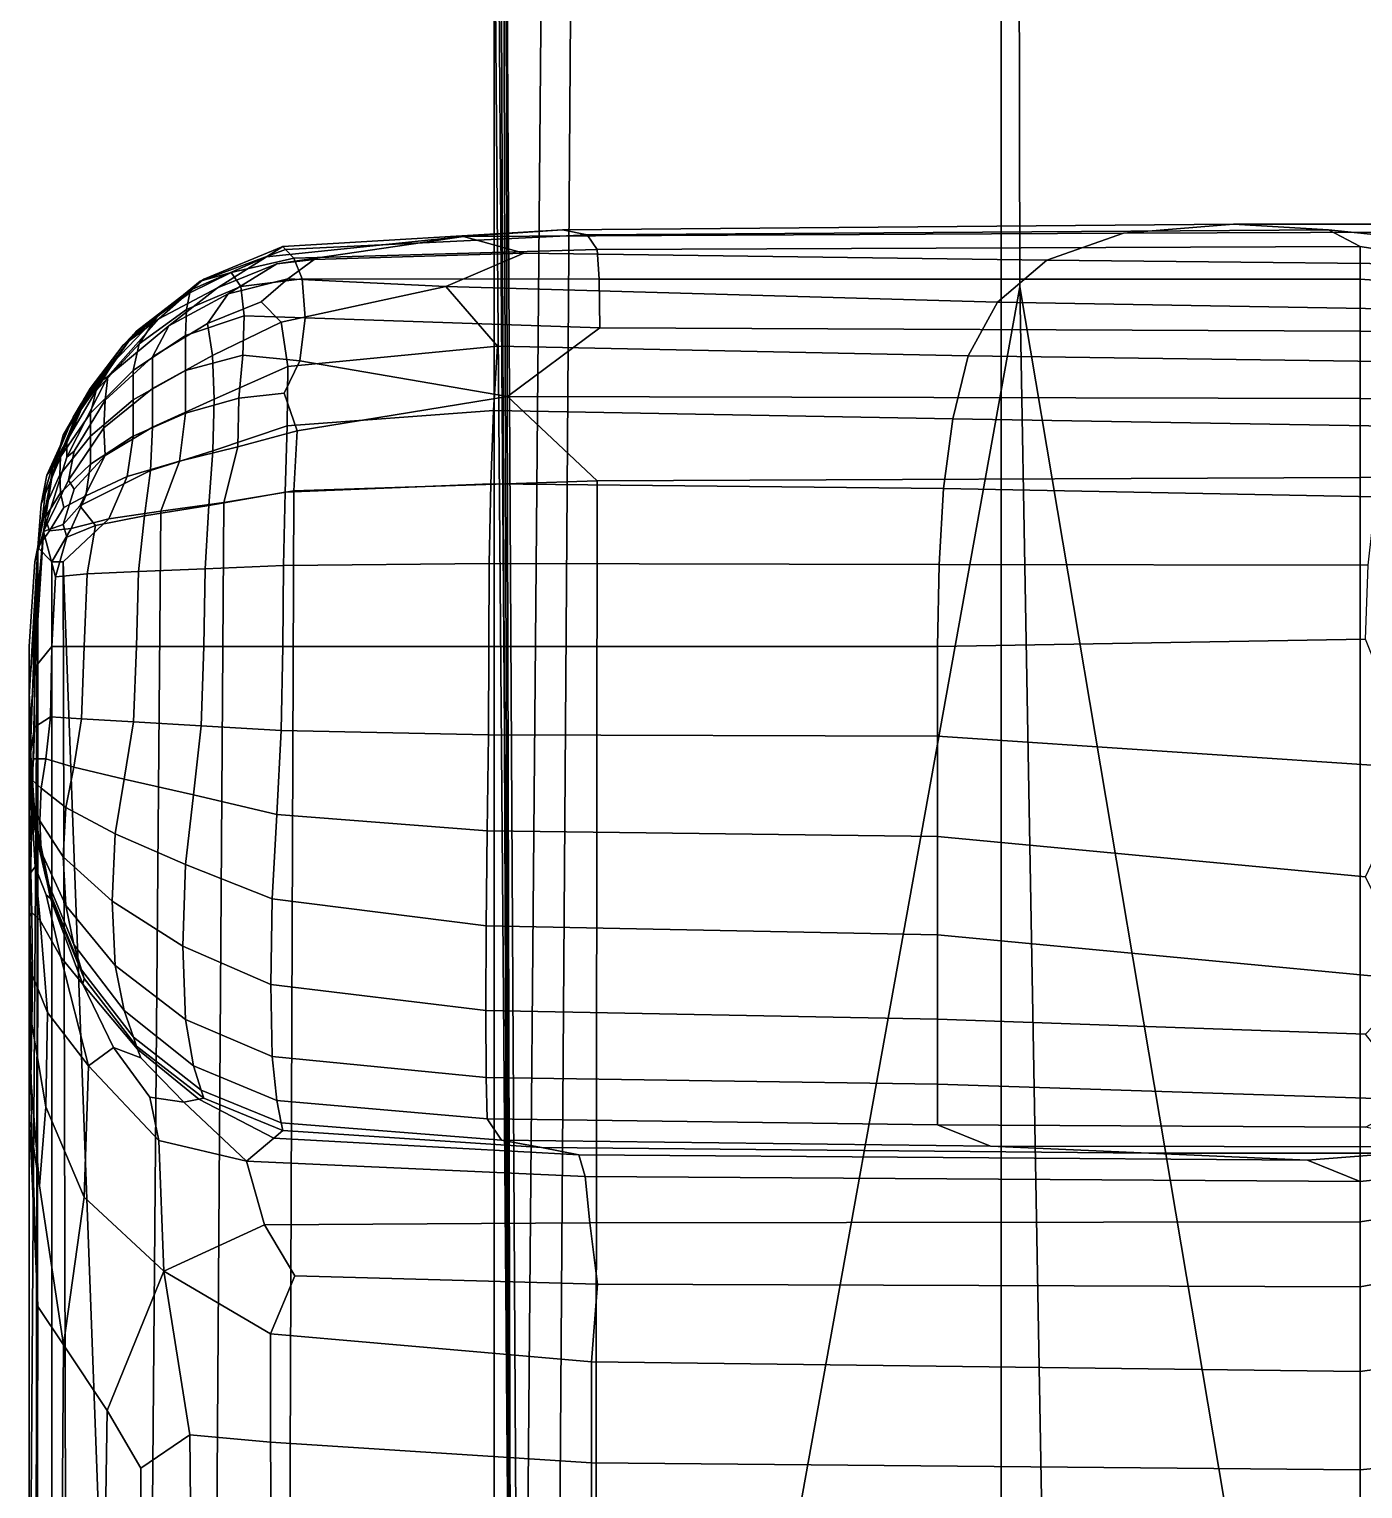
# Model space of a CAD drawing. Extents: x 0 to 405, y 0 to 52.
# Drawn here: x -0.406 to 1.172, y 19.591 to 21.319 of the extents above; entities that cross this region are included whole.
import ezdxf

# ---------------------------------------------------------------- set-up
doc = ezdxf.new("R2010")
doc.units = 0
doc.layers.add('COTAS', color=5, linetype='CONTINUOUS')

msp = doc.modelspace()

# ---------------------------------------------------------------- linework, layer by layer
at = {"layer": 'COTAS'}
for points in [[(0.1676, 17.6888, 3.7604), (0.2938, 32.2138, 3.4447), (0.7438, 32.2642, 3.2064), (0.7662, 21.0142, 3.1228)], [(1.3259, 17.6888, 3.7678), (0.7662, 21.0142, 3.1228), (0.7438, 32.2642, 3.2064), (1.1938, 32.2138, 3.4447)], [(0.1676, 17.6888, 3.7604), (0.1438, 26.846, 4.6364), (0.1438, 32.0626, 4.1597), (0.2938, 32.2138, 3.4447)], [(0.1928, 15.446, 12.442), (0.2938, 29.8063, 12.968), (0.1438, 29.9325, 12.253), (0.1438, 24.0895, 11.7082)], [(0.1928, 15.446, 12.442), (0.7438, 16.3267, 13.1226), (0.7438, 29.7642, 13.2064), (0.2938, 29.8063, 12.968)], [(1.2948, 15.446, 12.442), (1.1938, 29.8063, 12.968), (0.7438, 29.7642, 13.2064), (0.7438, 16.3267, 13.1226)], [(0.1676, 17.6888, 3.7604), (0.1438, 24.8724, 4.9429), (0.1438, 26.3975, 5.1131), (0.1438, 26.846, 4.6364)], [(0.1676, 17.6888, 3.7604), (0.1438, 23.4535, 5.8379), (0.1438, 25.559, 5.3856), (0.1438, 24.8724, 4.9429)], [(0.1928, 15.446, 12.442), (0.1438, 24.0895, 11.7082), (0.1438, 23.8924, 11.0272), (0.1438, 22.1687, 11.0191)], [(0.1676, 17.6888, 3.7604), (0.1438, 16.1182, 8.4846), (0.1438, 21.8466, 7.8757), (0.1438, 23.4535, 5.8379)], [(0.1928, 15.446, 12.442), (0.1438, 22.1687, 11.0191), (0.1438, 23.3741, 10.3139), (0.1438, 21.5498, 9.9006)], [(0.1928, 15.446, 12.442), (0.1438, 21.5498, 9.9006), (0.1438, 21.8466, 7.8757), (0.1438, 16.1182, 8.4846)], [(0.1078, 21.0737, 2.5864), (0.8886, 21.0777, 2.4749), (1.0188, 21.0884, 1.4698), (0.225, 21.0817, 1.4698)], [(0.254, 21.0758, 0.4708), (0.225, 21.0817, 1.4698), (1.0188, 21.0884, 1.4698), (1.1313, 21.0817, 0.4698)], [(1.6633, 21.0805, 3.4224), (1.8125, 21.0884, 2.0689), (1.0188, 21.0884, 1.4698), (0.8886, 21.0777, 2.4749)], [(2.2285, 20.968, 0.7371), (1.1313, 21.0817, 0.4698), (1.0188, 21.0884, 1.4698), (1.8125, 21.0884, 2.0689)], [(0.1078, 21.0737, 2.5864), (-0.1255, 21.0494, 2.4584), (-0.1833, 21.0128, 2.8243), (-0.1132, 21.0411, 2.8434)], [(0.1078, 21.0737, 2.5864), (0.225, 21.0817, 1.4698), (-0.1062, 21.0616, 1.4698), (-0.1255, 21.0494, 2.4584)], [(0.1078, 21.0737, 2.5864), (-0.1132, 21.0411, 2.8434), (-0.069, 21.0466, 2.8797), (0.1792, 21.0538, 2.8774)], [(0.254, 21.0758, 0.4708), (-0.1029, 21.0582, 0.4737), (-0.1062, 21.0616, 1.4698), (0.225, 21.0817, 1.4698)], [(0.254, 21.0758, 0.4708), (0.2658, 21.0582, 0.0737), (-0.093, 21.048, 0.0855), (-0.1029, 21.0582, 0.4737)], [(0.1078, 21.0737, 2.5864), (0.1792, 21.0538, 2.8774), (0.7981, 21.0457, 2.8905), (0.8886, 21.0777, 2.4749)], [(0.254, 21.0758, 0.4708), (1.1313, 21.0817, 0.4698), (1.1688, 21.0616, 0.0698), (0.2658, 21.0582, 0.0737)], [(1.6633, 21.0805, 3.4224), (0.8886, 21.0777, 2.4749), (0.7981, 21.0457, 2.8905), (1.4098, 21.0393, 3.624)], [(2.2285, 20.968, 0.7371), (2.05, 20.9197, 0.1906), (1.1688, 21.0616, 0.0698), (1.1313, 21.0817, 0.4698)], [(-0.2128, 21.0114, 2.4555), (-0.2527, 20.976, 2.8129), (-0.1833, 21.0128, 2.8243), (-0.1255, 21.0494, 2.4584)], [(-0.2128, 21.0114, 2.4555), (-0.1255, 21.0494, 2.4584), (-0.1062, 21.0616, 1.4698), (-0.1995, 21.0232, 1.4698)], [(-0.2041, 21.0209, 0.36), (-0.1995, 21.0232, 1.4698), (-0.1062, 21.0616, 1.4698), (-0.1029, 21.0582, 0.4737)], [(-0.2041, 21.0209, 0.36), (-0.1029, 21.0582, 0.4737), (-0.093, 21.048, 0.0855), (-0.1672, 21.0309, 0.0944)], [(0.0867, 21.0146, 2.9703), (0.1792, 21.0538, 2.8774), (-0.069, 21.0466, 2.8797), (-0.1003, 21.0236, 2.928)], [(0.2683, 21.0233, -0.0163), (-0.0831, 21.0235, 0.0053), (-0.093, 21.048, 0.0855), (0.2658, 21.0582, 0.0737)], [(0.0867, 21.0146, 2.9703), (0.7395, 20.996, 2.9957), (0.7981, 21.0457, 2.8905), (0.1792, 21.0538, 2.8774)], [(0.2683, 21.0233, -0.0163), (0.2658, 21.0582, 0.0737), (1.1688, 21.0616, 0.0698), (1.1688, 21.0232, -0.0235)], [(2.05, 20.9604, -0.0085), (1.1688, 21.0232, -0.0235), (1.1688, 21.0616, 0.0698), (2.05, 20.9197, 0.1906)], [(-0.1708, 21.0057, 2.9007), (-0.1132, 21.0411, 2.8434), (-0.1833, 21.0128, 2.8243), (-0.2411, 20.968, 2.8778)], [(-0.1708, 21.0057, 2.9007), (-0.1003, 21.0236, 2.928), (-0.069, 21.0466, 2.8797), (-0.1132, 21.0411, 2.8434)], [(-0.1558, 21.0146, 0.0298), (-0.1672, 21.0309, 0.0944), (-0.093, 21.048, 0.0855), (-0.0831, 21.0235, 0.0053)], [(1.3128, 20.9862, 3.7227), (1.4098, 21.0393, 3.624), (0.7981, 21.0457, 2.8905), (0.7395, 20.996, 2.9957)], [(-0.2041, 21.0209, 0.36), (-0.2545, 20.9795, 0.1138), (-0.3065, 20.9249, 0.1302), (-0.2862, 20.9524, 0.4849)], [(-0.2041, 21.0209, 0.36), (-0.2862, 20.9524, 0.4849), (-0.2794, 20.9616, 1.4698), (-0.1995, 21.0232, 1.4698)], [(-0.2128, 21.0114, 2.4555), (-0.1995, 21.0232, 1.4698), (-0.2794, 20.9616, 1.4698), (-0.2833, 20.9574, 2.4521)], [(-0.2041, 21.0209, 0.36), (-0.1672, 21.0309, 0.0944), (-0.2163, 21.0068, 0.0894), (-0.2545, 20.9795, 0.1138)], [(-0.1558, 21.0146, 0.0298), (-0.152, 20.9797, -0.0333), (-0.2213, 20.9563, -0.0062), (-0.22, 20.9871, 0.0454)], [(-0.1558, 21.0146, 0.0298), (-0.22, 20.9871, 0.0454), (-0.2163, 21.0068, 0.0894), (-0.1672, 21.0309, 0.0944)], [(-0.1708, 21.0057, 2.9007), (-0.1952, 20.9705, 2.9528), (-0.1317, 20.9964, 2.9629), (-0.1003, 21.0236, 2.928)], [(-0.1558, 21.0146, 0.0298), (-0.0831, 21.0235, 0.0053), (-0.0798, 20.9772, -0.0668), (-0.152, 20.9797, -0.0333)], [(0.0867, 21.0146, 2.9703), (-0.1003, 21.0236, 2.928), (-0.1317, 20.9964, 2.9629), (-0.1082, 20.9722, 3.0007)], [(0.0867, 21.0146, 2.9703), (-0.1082, 20.9722, 3.0007), (-0.1003, 20.9198, 3.0508), (0.1481, 20.9439, 3.0517)], [(0.2683, 21.0233, -0.0163), (0.2691, 20.9655, -0.0943), (-0.0798, 20.9772, -0.0668), (-0.0831, 21.0235, 0.0053)], [(0.0867, 21.0146, 2.9703), (0.1481, 20.9439, 3.0517), (0.7051, 20.9325, 3.0701), (0.7395, 20.996, 2.9957)], [(0.1676, 17.6888, 3.7604), (0.7662, 21.0142, 3.1228), (0.8333, 17.2642, 2.8722), (0.4135, 16.0142, 2.7597)], [(0.2683, 21.0233, -0.0163), (1.1688, 21.0232, -0.0235), (1.1688, 20.9616, -0.1034), (0.2691, 20.9655, -0.0943)], [(1.3259, 17.6888, 3.7678), (1.2532, 16.0142, 2.9847), (0.8333, 17.2642, 2.8722), (0.7662, 21.0142, 3.1228)], [(2.05, 20.9604, -0.0085), (2.05, 20.9388, -0.114), (1.1688, 20.9616, -0.1034), (1.1688, 21.0232, -0.0235)], [(-0.3133, 20.9078, 2.8491), (-0.2411, 20.968, 2.8778), (-0.1833, 21.0128, 2.8243), (-0.2527, 20.976, 2.8129)], [(-0.2128, 21.0114, 2.4555), (-0.2833, 20.9574, 2.4521), (-0.295, 20.9449, 2.7992), (-0.2527, 20.976, 2.8129)], [(-0.2761, 20.9466, 0.0676), (-0.2545, 20.9795, 0.1138), (-0.2163, 21.0068, 0.0894), (-0.22, 20.9871, 0.0454)], [(-0.1708, 21.0057, 2.9007), (-0.2411, 20.968, 2.8778), (-0.2603, 20.931, 2.9292), (-0.1952, 20.9705, 2.9528)], [(-0.2761, 20.9466, 0.0676), (-0.22, 20.9871, 0.0454), (-0.2213, 20.9563, -0.0062), (-0.2833, 20.9151, 0.0208)], [(-0.1535, 20.9333, -0.0885), (-0.2213, 20.9151, -0.057), (-0.2213, 20.9563, -0.0062), (-0.152, 20.9797, -0.0333)], [(-0.1894, 20.9329, 3.0011), (-0.1082, 20.9722, 3.0007), (-0.1317, 20.9964, 2.9629), (-0.1952, 20.9705, 2.9528)], [(-0.1535, 20.9333, -0.0885), (-0.152, 20.9797, -0.0333), (-0.0798, 20.9772, -0.0668), (-0.086, 20.9263, -0.1213)], [(1.3128, 20.9862, 3.7227), (0.7395, 20.996, 2.9957), (0.7051, 20.9325, 3.0701), (1.2526, 20.9247, 3.783)], [(-0.3133, 20.9078, 2.8491), (-0.2527, 20.976, 2.8129), (-0.295, 20.9449, 2.7992), (-0.3339, 20.8935, 2.8066)], [(-0.2761, 20.9466, 0.0676), (-0.3268, 20.8915, 0.0914), (-0.3065, 20.9249, 0.1302), (-0.2545, 20.9795, 0.1138)], [(-0.3133, 20.9078, 2.8491), (-0.3164, 20.88, 2.8956), (-0.2603, 20.931, 2.9292), (-0.2411, 20.968, 2.8778)], [(-0.1894, 20.9329, 3.0011), (-0.1952, 20.9705, 2.9528), (-0.2603, 20.931, 2.9292), (-0.2603, 20.8937, 2.9751)], [(-0.1894, 20.9329, 3.0011), (-0.1874, 20.8809, 3.0451), (-0.1003, 20.9198, 3.0508), (-0.1082, 20.9722, 3.0007)], [(0.1597, 20.8841, -0.1627), (-0.086, 20.9263, -0.1213), (-0.0798, 20.9772, -0.0668), (0.2691, 20.9655, -0.0943)], [(0.1597, 20.8841, -0.1627), (0.2691, 20.9655, -0.0943), (1.1688, 20.9616, -0.1034), (1.1688, 20.8817, -0.165)], [(-0.366, 20.8384, 2.7698), (-0.2833, 20.9574, 2.4521), (-0.2794, 20.9616, 1.4698), (-0.341, 20.8817, 1.4698)], [(-0.366, 20.8384, 2.7698), (-0.3339, 20.8935, 2.8066), (-0.295, 20.9449, 2.7992), (-0.2833, 20.9574, 2.4521)], [(-0.3443, 20.8762, 0.4878), (-0.2862, 20.9524, 0.4849), (-0.3065, 20.9249, 0.1302), (-0.3541, 20.8598, 0.1418)], [(-0.3443, 20.8762, 0.4878), (-0.341, 20.8817, 1.4698), (-0.2794, 20.9616, 1.4698), (-0.2862, 20.9524, 0.4849)], [(-0.2761, 20.9466, 0.0676), (-0.2833, 20.9151, 0.0208), (-0.3336, 20.8644, 0.0542), (-0.3268, 20.8915, 0.0914)], [(-0.2833, 20.8802, -0.0221), (-0.2833, 20.9151, 0.0208), (-0.2213, 20.9563, -0.0062), (-0.2213, 20.9151, -0.057)], [(1.8216, 20.8774, -0.1577), (1.1688, 20.8817, -0.165), (1.1688, 20.9616, -0.1034), (2.05, 20.9388, -0.114)], [(-0.3181, 20.847, 2.9284), (-0.2603, 20.8937, 2.9751), (-0.2603, 20.931, 2.9292), (-0.3164, 20.88, 2.8956)], [(-0.1894, 20.9329, 3.0011), (-0.2603, 20.8937, 2.9751), (-0.2603, 20.8477, 3.0124), (-0.1874, 20.8809, 3.0451)], [(-0.1535, 20.9333, -0.0885), (-0.1581, 20.8823, -0.129), (-0.2213, 20.8644, -0.0982), (-0.2213, 20.9151, -0.057)], [(-0.1535, 20.9333, -0.0885), (-0.086, 20.9263, -0.1213), (-0.1044, 20.8883, -0.1486), (-0.1581, 20.8823, -0.129)], [(0.1433, 20.8676, 3.1065), (0.1481, 20.9439, 3.0517), (-0.1003, 20.9198, 3.0508), (-0.1011, 20.8493, 3.0975)], [(0.1433, 20.8676, 3.1065), (0.6866, 20.8579, 3.1193), (0.7051, 20.9325, 3.0701), (0.1481, 20.9439, 3.0517)], [(1.2729, 20.848, 3.9362), (1.2526, 20.9247, 3.783), (0.7051, 20.9325, 3.0701), (0.6866, 20.8579, 3.1193)], [(-0.3852, 20.791, 0.1291), (-0.3541, 20.8598, 0.1418), (-0.3065, 20.9249, 0.1302), (-0.3268, 20.8915, 0.0914)], [(-0.2833, 20.8802, -0.0221), (-0.3336, 20.8373, 0.0208), (-0.3336, 20.8644, 0.0542), (-0.2833, 20.9151, 0.0208)], [(-0.2833, 20.8802, -0.0221), (-0.2213, 20.9151, -0.057), (-0.2213, 20.8644, -0.0982), (-0.2833, 20.8373, -0.057)], [(-0.1889, 20.8199, 3.0788), (-0.1011, 20.8493, 3.0975), (-0.1003, 20.9198, 3.0508), (-0.1874, 20.8809, 3.0451)], [(0.1597, 20.8841, -0.1627), (-0.0893, 20.8436, -0.1728), (-0.1044, 20.8883, -0.1486), (-0.086, 20.9263, -0.1213)], [(-0.366, 20.8384, 2.7698), (-0.3794, 20.7884, 2.7698), (-0.3617, 20.8294, 2.7992), (-0.3339, 20.8935, 2.8066)], [(-0.3133, 20.9078, 2.8491), (-0.3339, 20.8935, 2.8066), (-0.3617, 20.8294, 2.7992), (-0.3618, 20.8122, 2.8207)], [(-0.3133, 20.9078, 2.8491), (-0.3618, 20.8122, 2.8207), (-0.3529, 20.8193, 2.8558), (-0.3164, 20.88, 2.8956)], [(-0.3181, 20.847, 2.9284), (-0.3164, 20.8142, 2.9614), (-0.2603, 20.8477, 3.0124), (-0.2603, 20.8937, 2.9751)], [(-0.3852, 20.791, 0.1291), (-0.3268, 20.8915, 0.0914), (-0.3336, 20.8644, 0.0542), (-0.3693, 20.8127, 0.0881)], [(-0.366, 20.8384, 2.7698), (-0.341, 20.8817, 1.4698), (-0.3794, 20.7884, 1.4698), (-0.3794, 20.7884, 2.7698)], [(-0.3443, 20.8762, 0.4878), (-0.3793, 20.7914, 0.4903), (-0.3794, 20.7884, 1.4698), (-0.341, 20.8817, 1.4698)], [(-0.3443, 20.8762, 0.4878), (-0.3541, 20.8598, 0.1418), (-0.379, 20.8007, 0.1517), (-0.3793, 20.7914, 0.4903)], [(-0.3181, 20.847, 2.9284), (-0.3164, 20.88, 2.8956), (-0.3529, 20.8193, 2.8558), (-0.3596, 20.785, 2.8664)], [(-0.2833, 20.8802, -0.0221), (-0.2833, 20.8373, -0.057), (-0.3336, 20.804, -0.0062), (-0.3336, 20.8373, 0.0208)], [(-0.1889, 20.8199, 3.0788), (-0.1874, 20.8809, 3.0451), (-0.2603, 20.8477, 3.0124), (-0.2627, 20.7964, 3.0369)], [(-0.1595, 20.8248, -0.1565), (-0.2285, 20.8077, -0.1216), (-0.2213, 20.8644, -0.0982), (-0.1581, 20.8823, -0.129)], [(-0.1595, 20.8248, -0.1565), (-0.1581, 20.8823, -0.129), (-0.1044, 20.8883, -0.1486), (-0.0893, 20.8436, -0.1728)], [(0.1597, 20.8841, -0.1627), (0.2658, 20.7844, -0.2), (-0.093, 20.7726, -0.1899), (-0.0893, 20.8436, -0.1728)], [(0.1597, 20.8841, -0.1627), (1.1688, 20.8817, -0.165), (1.1688, 20.7884, -0.2034), (0.2658, 20.7844, -0.2)], [(1.8216, 20.8774, -0.1577), (2.05, 20.8089, -0.189), (1.1688, 20.7884, -0.2034), (1.1688, 20.8817, -0.165)], [(-0.3852, 20.791, 0.1291), (-0.3922, 20.7568, 0.1427), (-0.379, 20.8007, 0.1517), (-0.3541, 20.8598, 0.1418)], [(-0.3699, 20.7914, 0.0667), (-0.3693, 20.8127, 0.0881), (-0.3336, 20.8644, 0.0542), (-0.3336, 20.8373, 0.0208)], [(-0.2905, 20.7893, -0.0721), (-0.2833, 20.8373, -0.057), (-0.2213, 20.8644, -0.0982), (-0.2285, 20.8077, -0.1216)], [(0.1433, 20.8676, 3.1065), (-0.1011, 20.8493, 3.0975), (-0.1033, 20.7708, 3.125), (0.14, 20.7807, 3.1401)], [(0.1433, 20.8676, 3.1065), (0.14, 20.7807, 3.1401), (0.6758, 20.7752, 3.1494), (0.6866, 20.8579, 3.1193)], [(-0.3181, 20.847, 2.9284), (-0.3596, 20.785, 2.8664), (-0.3529, 20.7744, 2.9007), (-0.3164, 20.8142, 2.9614)], [(-0.3462, 20.7546, 2.9371), (-0.2627, 20.7964, 3.0369), (-0.2603, 20.8477, 3.0124), (-0.3164, 20.8142, 2.9614)], [(-0.1889, 20.8199, 3.0788), (-0.1935, 20.7551, 3.0958), (-0.1033, 20.7708, 3.125), (-0.1011, 20.8493, 3.0975)], [(-0.1595, 20.8248, -0.1565), (-0.0893, 20.8436, -0.1728), (-0.093, 20.7726, -0.1899), (-0.1758, 20.7587, -0.1654)], [(1.2729, 20.848, 3.9362), (0.6866, 20.8579, 3.1193), (0.6758, 20.7752, 3.1494), (1.1873, 20.7653, 3.8302)], [(-0.3895, 20.7244, 2.7977), (-0.3618, 20.8122, 2.8207), (-0.3617, 20.8294, 2.7992), (-0.3794, 20.7884, 2.7698)], [(-0.3699, 20.7914, 0.0667), (-0.3336, 20.8373, 0.0208), (-0.3336, 20.804, -0.0062), (-0.3693, 20.77, 0.0454)], [(-0.2905, 20.7893, -0.0721), (-0.3393, 20.7667, -0.0117), (-0.3336, 20.804, -0.0062), (-0.2833, 20.8373, -0.057)], [(-0.1595, 20.8248, -0.1565), (-0.1758, 20.7587, -0.1654), (-0.2503, 20.7486, -0.119), (-0.2285, 20.8077, -0.1216)], [(-0.3852, 20.791, 0.1291), (-0.3693, 20.8127, 0.0881), (-0.3875, 20.7687, 0.117), (-0.3922, 20.7568, 0.1427)], [(-0.3699, 20.7914, 0.0667), (-0.3898, 20.7477, 0.1105), (-0.3875, 20.7687, 0.117), (-0.3693, 20.8127, 0.0881)], [(-0.3895, 20.7244, 2.7977), (-0.3596, 20.785, 2.8664), (-0.3529, 20.8193, 2.8558), (-0.3618, 20.8122, 2.8207)], [(-0.3462, 20.7546, 2.9371), (-0.3164, 20.8142, 2.9614), (-0.3529, 20.7744, 2.9007), (-0.3662, 20.7325, 2.8813)], [(-0.2905, 20.7893, -0.0721), (-0.2285, 20.8077, -0.1216), (-0.2503, 20.7486, -0.119), (-0.3121, 20.7394, -0.0557)], [(-0.1889, 20.8199, 3.0788), (-0.2627, 20.7964, 3.0369), (-0.2699, 20.7429, 3.0442), (-0.1935, 20.7551, 3.0958)], [(2.2479, 19.5093, -0.0621), (1.1688, 18.1697, -0.2235), (1.1688, 20.7884, -0.2034), (2.05, 20.8089, -0.189)], [(-0.396, 20.7055, 0.138), (-0.3995, 20.6884, 1.4948), (-0.3794, 20.7884, 1.4698), (-0.3793, 20.7914, 0.4903)], [(-0.396, 20.7055, 0.138), (-0.3793, 20.7914, 0.4903), (-0.379, 20.8007, 0.1517), (-0.3922, 20.7568, 0.1427)], [(-0.3699, 20.7914, 0.0667), (-0.3693, 20.77, 0.0454), (-0.3875, 20.7411, 0.0894), (-0.3898, 20.7477, 0.1105)], [(-0.3651, 20.7527, 0.0382), (-0.3693, 20.77, 0.0454), (-0.3336, 20.804, -0.0062), (-0.3393, 20.7667, -0.0117)], [(-0.3462, 20.7546, 2.9371), (-0.3276, 20.7315, 2.9794), (-0.2699, 20.7429, 3.0442), (-0.2627, 20.7964, 3.0369)], [(-0.3895, 20.7244, 2.7977), (-0.3794, 20.7884, 2.7698), (-0.3794, 20.7884, 1.4698), (-0.3995, 20.6884, 1.4948)], [(-0.3895, 20.7244, 2.7977), (-0.3662, 20.7325, 2.8813), (-0.3529, 20.7744, 2.9007), (-0.3596, 20.785, 2.8664)], [(-0.2905, 20.7893, -0.0721), (-0.3121, 20.7394, -0.0557), (-0.3565, 20.7279, 0.0198), (-0.3393, 20.7667, -0.0117)], [(-0.1936, 18.1623, -0.1651), (-0.1758, 20.7587, -0.1654), (-0.093, 20.7726, -0.1899), (-0.1029, 18.1657, -0.2)], [(0.1381, 20.6864, 3.1573), (0.14, 20.7807, 3.1401), (-0.1033, 20.7708, 3.125), (-0.1055, 20.684, 3.1385)], [(0.2633, 18.1687, -0.2177), (-0.1029, 18.1657, -0.2), (-0.093, 20.7726, -0.1899), (0.2658, 20.7844, -0.2)], [(0.1381, 20.6864, 3.1573), (0.6705, 20.6851, 3.1647), (0.6758, 20.7752, 3.1494), (0.14, 20.7807, 3.1401)], [(0.2633, 18.1687, -0.2177), (0.2658, 20.7844, -0.2), (1.1688, 20.7884, -0.2034), (1.1688, 18.1697, -0.2235)], [(1.1781, 20.6847, 3.7827), (1.1873, 20.7653, 3.8302), (0.6758, 20.7752, 3.1494), (0.6705, 20.6851, 3.1647)], [(-0.396, 20.7055, 0.138), (-0.3922, 20.7568, 0.1427), (-0.3875, 20.7687, 0.117), (-0.3898, 20.7477, 0.1105)], [(-0.3651, 20.7527, 0.0382), (-0.3821, 20.725, 0.078), (-0.3875, 20.7411, 0.0894), (-0.3693, 20.77, 0.0454)], [(-0.3651, 20.7527, 0.0382), (-0.3393, 20.7667, -0.0117), (-0.3565, 20.7279, 0.0198), (-0.3821, 20.725, 0.078)], [(-0.198, 20.68, 3.1024), (-0.1935, 20.7551, 3.0958), (-0.2699, 20.7429, 3.0442), (-0.277, 20.677, 3.0433)], [(-0.1936, 18.1623, -0.1651), (-0.2722, 18.1598, -0.1073), (-0.2503, 20.7486, -0.119), (-0.1758, 20.7587, -0.1654)], [(-0.198, 20.68, 3.1024), (-0.1055, 20.684, 3.1385), (-0.1033, 20.7708, 3.125), (-0.1935, 20.7551, 3.0958)], [(-0.396, 20.7055, 0.138), (-0.3898, 20.7477, 0.1105), (-0.3875, 20.7411, 0.0894), (-0.3821, 20.725, 0.078)], [(-0.366, 20.6884, 0.0198), (-0.3794, 20.6884, 0.0698), (-0.3565, 20.7279, 0.0198), (-0.3121, 20.7394, -0.0557)], [(-0.3462, 20.7546, 2.9371), (-0.3662, 20.7325, 2.8813), (-0.3617, 20.7178, 2.9108), (-0.3276, 20.7315, 2.9794)], [(-0.366, 20.6884, 0.0198), (-0.3121, 20.7394, -0.0557), (-0.2503, 20.7486, -0.119), (-0.2722, 18.1598, -0.1073)], [(-0.3377, 20.6741, 2.9672), (-0.277, 20.677, 3.0433), (-0.2699, 20.7429, 3.0442), (-0.3276, 20.7315, 2.9794)], [(-0.3895, 20.7244, 2.7977), (-0.4062, 20.5384, 2.151), (-0.4062, 20.4884, 2.4948), (-0.3995, 20.5634, 2.726)], [(-0.3895, 20.7244, 2.7977), (-0.3995, 20.6884, 1.4948), (-0.4062, 20.5884, 1.5698), (-0.4062, 20.5384, 2.151)], [(-0.3895, 20.7244, 2.7977), (-0.3995, 20.5634, 2.726), (-0.3794, 20.5884, 2.8698), (-0.375, 20.6707, 2.88)], [(-0.396, 20.7055, 0.138), (-0.3821, 20.725, 0.078), (-0.3565, 20.7279, 0.0198), (-0.3794, 20.6884, 0.0698)], [(-0.3895, 20.7244, 2.7977), (-0.375, 20.6707, 2.88), (-0.3617, 20.7178, 2.9108), (-0.3662, 20.7325, 2.8813)], [(-0.3377, 20.6741, 2.9672), (-0.3276, 20.7315, 2.9794), (-0.3617, 20.7178, 2.9108), (-0.375, 20.6707, 2.88)], [(-0.396, 20.7055, 0.138), (-0.4062, 20.5283, 1.1489), (-0.4062, 20.5884, 1.5698), (-0.3995, 20.6884, 1.4948)], [(-0.396, 20.7055, 0.138), (-0.3995, 10.4699, 0.2031), (-0.4062, 10.3386, 0.4031), (-0.4062, 14.4342, 0.5198)], [(-0.396, 20.7055, 0.138), (-0.4062, 14.4342, 0.5198), (-0.4062, 16.7217, 0.6364), (-0.4062, 19.2342, 0.5882)], [(-0.396, 20.7055, 0.138), (-0.4062, 19.2342, 0.5882), (-0.4062, 20.0384, 0.6766), (-0.4062, 20.2408, 0.6658)], [(-0.396, 20.7055, 0.138), (-0.4062, 20.2408, 0.6658), (-0.4062, 20.2982, 0.8266), (-0.4062, 20.4256, 0.8507)], [(-0.396, 20.7055, 0.138), (-0.4062, 20.4256, 0.8507), (-0.4062, 20.4482, 1.0864), (-0.4062, 20.5283, 1.1489)], [(-0.396, 20.7055, 0.138), (-0.3794, 20.6884, 0.0698), (-0.3794, 10.5137, 0.0698), (-0.3995, 10.4699, 0.2031)], [(-0.366, 20.6884, 0.0198), (-0.341, 10.5137, -0.0235), (-0.3794, 10.5137, 0.0698), (-0.3794, 20.6884, 0.0698)], [(-0.366, 20.6884, 0.0198), (-0.2722, 18.1598, -0.1073), (-0.2794, 10.5137, -0.1034), (-0.341, 10.5137, -0.0235)], [(0.1381, 20.6864, 3.1573), (-0.1055, 20.684, 3.1385), (-0.1062, 20.5884, 3.143), (0.1375, 20.5884, 3.1631)], [(0.1381, 20.6864, 3.1573), (0.1375, 20.5884, 3.1631), (0.6688, 20.5884, 3.1698), (0.6705, 20.6851, 3.1647)], [(-0.3377, 20.6741, 2.9672), (-0.375, 20.6707, 2.88), (-0.3794, 20.5884, 2.8698), (-0.341, 20.5884, 2.9631)], [(-0.3377, 20.6741, 2.9672), (-0.341, 20.5884, 2.9631), (-0.2794, 20.5884, 3.043), (-0.277, 20.677, 3.0433)], [(-0.198, 20.68, 3.1024), (-0.277, 20.677, 3.0433), (-0.2794, 20.5884, 3.043), (-0.1995, 20.5884, 3.1046)], [(-0.198, 20.68, 3.1024), (-0.1995, 20.5884, 3.1046), (-0.1062, 20.5884, 3.143), (-0.1055, 20.684, 3.1385)], [(1.1781, 20.6847, 3.7827), (0.6705, 20.6851, 3.1647), (0.6688, 20.5884, 3.1698), (1.175, 20.5967, 3.6176)], [(-0.4032, 20.3966, 1.7629), (-0.4062, 20.5384, 2.151), (-0.4062, 20.5884, 1.5698), (-0.4062, 20.5283, 1.1489)], [(-0.4, 20.4926, 2.7667), (-0.3812, 20.5051, 2.8642), (-0.3794, 20.5884, 2.8698), (-0.3995, 20.5634, 2.726)], [(-0.3442, 20.5026, 2.9551), (-0.341, 20.5884, 2.9631), (-0.3794, 20.5884, 2.8698), (-0.3812, 20.5051, 2.8642)], [(-0.3442, 20.5026, 2.9551), (-0.283, 20.4991, 3.0355), (-0.2794, 20.5884, 3.043), (-0.341, 20.5884, 2.9631)], [(-0.2026, 20.4944, 3.0982), (-0.1995, 20.5884, 3.1046), (-0.2794, 20.5884, 3.043), (-0.283, 20.4991, 3.0355)], [(-0.2026, 20.4944, 3.0982), (-0.108, 20.4886, 3.136), (-0.1062, 20.5884, 3.143), (-0.1995, 20.5884, 3.1046)], [(0.1371, 20.4837, 3.1551), (0.1375, 20.5884, 3.1631), (-0.1062, 20.5884, 3.143), (-0.108, 20.4886, 3.136)], [(0.1371, 20.4837, 3.1551), (0.6688, 20.4821, 3.1614), (0.6688, 20.5884, 3.1698), (0.1375, 20.5884, 3.1631)], [(1.2358, 20.444, 3.5018), (1.175, 20.5967, 3.6176), (0.6688, 20.5884, 3.1698), (0.6688, 20.4821, 3.1614)], [(-0.4, 20.4926, 2.7667), (-0.3995, 20.5634, 2.726), (-0.4062, 20.4884, 2.4948), (-0.4062, 20.4509, 2.6666)], [(-0.4032, 20.3966, 1.7629), (-0.3995, 20.3884, 2.2885), (-0.4062, 20.4884, 2.4948), (-0.4062, 20.5384, 2.151)], [(-0.4032, 20.3966, 1.7629), (-0.4062, 20.5283, 1.1489), (-0.4062, 20.4482, 1.0864), (-0.4057, 20.3563, 1.4369)], [(-0.4, 20.4926, 2.7667), (-0.4013, 20.4551, 2.7764), (-0.3866, 20.4554, 2.8476), (-0.3812, 20.5051, 2.8642)], [(-0.3442, 20.5026, 2.9551), (-0.3812, 20.5051, 2.8642), (-0.3866, 20.4554, 2.8476), (-0.3535, 20.4454, 2.9312)], [(-0.3442, 20.5026, 2.9551), (-0.3535, 20.4454, 2.9312), (-0.2937, 20.4313, 3.0132), (-0.283, 20.4991, 3.0355)], [(-0.2026, 20.4944, 3.0982), (-0.283, 20.4991, 3.0355), (-0.2937, 20.4313, 3.0132), (-0.212, 20.4127, 3.0792)], [(-0.4, 20.4926, 2.7667), (-0.4062, 20.4509, 2.6666), (-0.4062, 20.4384, 2.732), (-0.4013, 20.4551, 2.7764)], [(-0.4022, 20.3868, 2.6242), (-0.4062, 20.4509, 2.6666), (-0.4062, 20.4884, 2.4948), (-0.3995, 20.3884, 2.2885)], [(-0.2026, 20.4944, 3.0982), (-0.212, 20.4127, 3.0792), (-0.1133, 20.3892, 3.1153), (-0.108, 20.4886, 3.136)], [(0.1371, 20.4837, 3.1551), (-0.108, 20.4886, 3.136), (-0.1133, 20.3892, 3.1153), (0.1357, 20.3698, 3.131)], [(0.1371, 20.4837, 3.1551), (0.1357, 20.3698, 3.131), (0.6688, 20.3634, 3.1363), (0.6688, 20.4821, 3.1614)], [(1.2358, 20.444, 3.5018), (0.6688, 20.4821, 3.1614), (0.6688, 20.3634, 3.1363), (1.175, 20.3154, 3.1346)], [(-0.4027, 20.4298, 2.7618), (-0.4013, 20.4551, 2.7764), (-0.4062, 20.4384, 2.732), (-0.4062, 20.4186, 2.7184)], [(-0.4022, 20.3868, 2.6242), (-0.4062, 20.4186, 2.7184), (-0.4062, 20.4384, 2.732), (-0.4062, 20.4509, 2.6666)], [(-0.4054, 20.2681, 1.2591), (-0.4057, 20.3563, 1.4369), (-0.4062, 20.4482, 1.0864), (-0.4062, 20.4256, 0.8507)], [(-0.4027, 20.4298, 2.7618), (-0.392, 20.4206, 2.8221), (-0.3866, 20.4554, 2.8476), (-0.4013, 20.4551, 2.7764)], [(-0.3629, 20.3974, 2.894), (-0.3535, 20.4454, 2.9312), (-0.3866, 20.4554, 2.8476), (-0.392, 20.4206, 2.8221)], [(-0.3629, 20.3974, 2.894), (-0.3044, 20.3666, 2.9725), (-0.2937, 20.4313, 3.0132), (-0.3535, 20.4454, 2.9312)], [(-0.4027, 20.4298, 2.7618), (-0.4062, 20.4186, 2.7184), (-0.4062, 20.4095, 2.7153), (-0.4031, 20.4079, 2.7454)], [(-0.4027, 20.4298, 2.7618), (-0.4031, 20.4079, 2.7454), (-0.3937, 20.382, 2.79), (-0.392, 20.4206, 2.8221)], [(-0.2213, 20.3301, 3.0381), (-0.212, 20.4127, 3.0792), (-0.2937, 20.4313, 3.0132), (-0.3044, 20.3666, 2.9725)], [(-0.4054, 20.2681, 1.2591), (-0.4062, 20.4256, 0.8507), (-0.4062, 20.2982, 0.8266), (-0.4057, 20.1451, 1.0712)], [(-0.4022, 20.3868, 2.6242), (-0.4013, 20.3786, 2.7043), (-0.4062, 20.4095, 2.7153), (-0.4062, 20.4186, 2.7184)], [(-0.3999, 20.38, 2.7325), (-0.4031, 20.4079, 2.7454), (-0.4062, 20.4095, 2.7153), (-0.4013, 20.3786, 2.7043)], [(-0.3629, 20.3974, 2.894), (-0.392, 20.4206, 2.8221), (-0.3937, 20.382, 2.79), (-0.3661, 20.3392, 2.8459)], [(-0.2213, 20.3301, 3.0381), (-0.1187, 20.2894, 3.0713), (-0.1133, 20.3892, 3.1153), (-0.212, 20.4127, 3.0792)], [(-0.4032, 20.3966, 1.7629), (-0.4057, 20.3563, 1.4369), (-0.4042, 20.3208, 1.5717), (-0.3992, 20.3275, 1.6722)], [(-0.4032, 20.3966, 1.7629), (-0.3992, 20.3275, 1.6722), (-0.3863, 20.2943, 1.7217), (-0.3812, 20.2899, 1.8703)], [(-0.4032, 20.3966, 1.7629), (-0.3812, 20.2899, 1.8703), (-0.3794, 20.2884, 2.2198), (-0.3995, 20.3884, 2.2885)], [(-0.3999, 20.38, 2.7325), (-0.392, 20.345, 2.7528), (-0.3937, 20.382, 2.79), (-0.4031, 20.4079, 2.7454)], [(-0.3629, 20.3974, 2.894), (-0.3661, 20.3392, 2.8459), (-0.308, 20.2868, 2.91), (-0.3044, 20.3666, 2.9725)], [(-0.4022, 20.3868, 2.6242), (-0.3995, 20.3884, 2.2885), (-0.3794, 20.2884, 2.2198), (-0.3812, 20.295, 2.5679)], [(-0.4022, 20.3868, 2.6242), (-0.3812, 20.295, 2.5679), (-0.3866, 20.3149, 2.7122), (-0.4013, 20.3786, 2.7043)], [(-0.3999, 20.38, 2.7325), (-0.4013, 20.3786, 2.7043), (-0.3866, 20.3149, 2.7122), (-0.392, 20.345, 2.7528)], [(-0.3629, 20.2816, 2.7905), (-0.3661, 20.3392, 2.8459), (-0.3937, 20.382, 2.79), (-0.392, 20.345, 2.7528)], [(0.1344, 20.2574, 3.084), (0.1357, 20.3698, 3.131), (-0.1133, 20.3892, 3.1153), (-0.1187, 20.2894, 3.0713)], [(-0.2213, 20.3301, 3.0381), (-0.3044, 20.3666, 2.9725), (-0.308, 20.2868, 2.91), (-0.2244, 20.2336, 2.9652)], [(0.1344, 20.2574, 3.084), (0.6688, 20.2467, 3.0883), (0.6688, 20.3634, 3.1363), (0.1357, 20.3698, 3.131)], [(1.2358, 20.193, 3.0863), (1.175, 20.3154, 3.1346), (0.6688, 20.3634, 3.1363), (0.6688, 20.2467, 3.0883)], [(-0.4054, 20.2681, 1.2591), (-0.4032, 20.2734, 1.4692), (-0.4042, 20.3208, 1.5717), (-0.4057, 20.3563, 1.4369)], [(-0.3629, 20.2816, 2.7905), (-0.392, 20.345, 2.7528), (-0.3866, 20.3149, 2.7122), (-0.3535, 20.2355, 2.7311)], [(-0.3934, 20.2639, 1.572), (-0.3992, 20.3275, 1.6722), (-0.4042, 20.3208, 1.5717), (-0.4032, 20.2734, 1.4692)], [(-0.3934, 20.2639, 1.572), (-0.3688, 20.2202, 1.6548), (-0.3863, 20.2943, 1.7217), (-0.3992, 20.3275, 1.6722)], [(-0.3629, 20.2816, 2.7905), (-0.3044, 20.2107, 2.8341), (-0.308, 20.2868, 2.91), (-0.3661, 20.3392, 2.8459)], [(-0.2213, 20.3301, 3.0381), (-0.2244, 20.2336, 2.9652), (-0.1204, 20.1882, 2.9947), (-0.1187, 20.2894, 3.0713)], [(-0.3442, 20.2052, 2.5726), (-0.3535, 20.2355, 2.7311), (-0.3866, 20.3149, 2.7122), (-0.3812, 20.295, 2.5679)], [(-0.4032, 20.0092, 0.9464), (-0.4057, 20.1451, 1.0712), (-0.4062, 20.2982, 0.8266), (-0.4062, 20.2408, 0.6658)], [(-0.3429, 20.1886, 1.8179), (-0.3812, 20.2899, 1.8703), (-0.3863, 20.2943, 1.7217), (-0.3688, 20.2202, 1.6548)], [(-0.3442, 20.2052, 2.5726), (-0.3812, 20.295, 2.5679), (-0.3794, 20.2884, 2.2198), (-0.341, 20.1951, 2.2198)], [(-0.3429, 20.1886, 1.8179), (-0.341, 20.1951, 2.2198), (-0.3794, 20.2884, 2.2198), (-0.3812, 20.2899, 1.8703)], [(0.1344, 20.2574, 3.084), (-0.1187, 20.2894, 3.0713), (-0.1204, 20.1882, 2.9947), (0.134, 20.1572, 3.0071)], [(-0.4054, 20.2681, 1.2591), (-0.4032, 20.1412, 1.2402), (-0.4022, 20.1988, 1.3596), (-0.4032, 20.2734, 1.4692)], [(-0.3934, 20.2639, 1.572), (-0.4032, 20.2734, 1.4692), (-0.4022, 20.1988, 1.3596), (-0.3846, 20.1548, 1.4052)], [(-0.3629, 20.2816, 2.7905), (-0.3535, 20.2355, 2.7311), (-0.2937, 20.1573, 2.7532), (-0.3044, 20.2107, 2.8341)], [(-0.2213, 20.1464, 2.8729), (-0.2244, 20.2336, 2.9652), (-0.308, 20.2868, 2.91), (-0.3044, 20.2107, 2.8341)], [(-0.4054, 20.2681, 1.2591), (-0.4057, 20.1451, 1.0712), (-0.4042, 20.0761, 1.1479), (-0.4032, 20.1412, 1.2402)], [(-0.3934, 20.2639, 1.572), (-0.3846, 20.1548, 1.4052), (-0.3359, 20.0919, 1.5021), (-0.3688, 20.2202, 1.6548)], [(0.1344, 20.2574, 3.084), (0.134, 20.1572, 3.0071), (0.6688, 20.1469, 3.0113), (0.6688, 20.2467, 3.0883)], [(-0.4032, 20.0092, 0.9464), (-0.4062, 20.2408, 0.6658), (-0.4062, 20.0384, 0.6766), (-0.3961, 19.8066, 0.9031)], [(1.2358, 20.193, 3.0863), (0.6688, 20.2467, 3.0883), (0.6688, 20.1469, 3.0113), (1.175, 20.1292, 3.0078)], [(-0.3429, 20.1886, 1.8179), (-0.3688, 20.2202, 1.6548), (-0.3359, 20.0919, 1.5021), (-0.3065, 20.1136, 1.6685)], [(-0.3442, 20.2052, 2.5726), (-0.283, 20.1257, 2.5781), (-0.2937, 20.1573, 2.7532), (-0.3535, 20.2355, 2.7311)], [(-0.2213, 20.1464, 2.8729), (-0.1187, 20.1029, 2.8961), (-0.1204, 20.1882, 2.9947), (-0.2244, 20.2336, 2.9652)], [(-0.3442, 20.2052, 2.5726), (-0.341, 20.1951, 2.2198), (-0.2794, 20.1152, 2.2198), (-0.283, 20.1257, 2.5781)], [(-0.2213, 20.1464, 2.8729), (-0.3044, 20.2107, 2.8341), (-0.2937, 20.1573, 2.7532), (-0.212, 20.0918, 2.7732)], [(-0.3866, 20.043, 1.2128), (-0.3846, 20.1548, 1.4052), (-0.4022, 20.1988, 1.3596), (-0.4032, 20.1412, 1.2402)], [(-0.3429, 20.1886, 1.8179), (-0.2781, 20.1116, 1.8737), (-0.2794, 20.1152, 2.2198), (-0.341, 20.1951, 2.2198)], [(-0.3429, 20.1886, 1.8179), (-0.3065, 20.1136, 1.6685), (-0.2741, 20.1011, 1.7354), (-0.2781, 20.1116, 1.8737)], [(0.1344, 20.0781, 2.9076), (0.134, 20.1572, 3.0071), (-0.1204, 20.1882, 2.9947), (-0.1187, 20.1029, 2.8961)], [(-0.3866, 20.043, 1.2128), (-0.3413, 19.9364, 1.2566), (-0.3359, 20.0919, 1.5021), (-0.3846, 20.1548, 1.4052)], [(-0.2026, 20.0631, 2.5831), (-0.212, 20.0918, 2.7732), (-0.2937, 20.1573, 2.7532), (-0.283, 20.1257, 2.5781)], [(0.1344, 20.0781, 2.9076), (0.6688, 20.0699, 2.9114), (0.6688, 20.1469, 3.0113), (0.134, 20.1572, 3.0071)], [(-0.4032, 20.0092, 0.9464), (-0.3941, 19.9495, 1.0869), (-0.4042, 20.0761, 1.1479), (-0.4057, 20.1451, 1.0712)], [(-0.3866, 20.043, 1.2128), (-0.4032, 20.1412, 1.2402), (-0.4042, 20.0761, 1.1479), (-0.3941, 19.9495, 1.0869)], [(-0.2213, 20.1464, 2.8729), (-0.212, 20.0918, 2.7732), (-0.1133, 20.0508, 2.7858), (-0.1187, 20.1029, 2.8961)], [(1.2358, 20.0514, 2.9082), (1.175, 20.1292, 3.0078), (0.6688, 20.1469, 3.0113), (0.6688, 20.0699, 2.9114)], [(-0.2026, 20.0631, 2.5831), (-0.283, 20.1257, 2.5781), (-0.2794, 20.1152, 2.2198), (-0.1995, 20.0536, 2.2198)], [(-0.2635, 20.0546, 1.6334), (-0.3065, 20.1136, 1.6685), (-0.3359, 20.0919, 1.5021), (-0.2529, 20.0034, 1.523)], [(-0.2635, 20.0546, 1.6334), (-0.2232, 20.0487, 1.695), (-0.2741, 20.1011, 1.7354), (-0.3065, 20.1136, 1.6685)], [(-0.2054, 20.0523, 1.8636), (-0.1995, 20.0536, 2.2198), (-0.2794, 20.1152, 2.2198), (-0.2781, 20.1116, 1.8737)], [(-0.2054, 20.0523, 1.8636), (-0.2781, 20.1116, 1.8737), (-0.2741, 20.1011, 1.7354), (-0.2232, 20.0487, 1.695)], [(0.1344, 20.0781, 2.9076), (-0.1187, 20.1029, 2.8961), (-0.1133, 20.0508, 2.7858), (0.1357, 20.0291, 2.7925)], [(-0.247, 19.8485, 1.3213), (-0.2529, 20.0034, 1.523), (-0.3359, 20.0919, 1.5021), (-0.3413, 19.9364, 1.2566)], [(-0.2026, 20.0631, 2.5831), (-0.108, 20.0241, 2.5863), (-0.1133, 20.0508, 2.7858), (-0.212, 20.0918, 2.7732)], [(0.1344, 20.0781, 2.9076), (0.1357, 20.0291, 2.7925), (0.6688, 20.0219, 2.7948), (0.6688, 20.0699, 2.9114)], [(1.2358, 20.0514, 2.9082), (0.6688, 20.0699, 2.9114), (0.6688, 20.0219, 2.7948), (1.175, 20.0191, 2.7927)], [(-0.2635, 20.0546, 1.6334), (-0.2529, 20.0034, 1.523), (-0.1491, 19.9789, 1.6082), (-0.2232, 20.0487, 1.695)], [(-0.2054, 20.0523, 1.8636), (-0.2232, 20.0487, 1.695), (-0.1491, 19.9789, 1.6082), (-0.1169, 20.0061, 1.8419)], [(-0.2054, 20.0523, 1.8636), (-0.1169, 20.0061, 1.8419), (-0.1062, 20.0152, 2.2198), (-0.1995, 20.0536, 2.2198)], [(-0.2026, 20.0631, 2.5831), (-0.1995, 20.0536, 2.2198), (-0.1062, 20.0152, 2.2198), (-0.108, 20.0241, 2.5863)], [(0.1527, 20.0036, 2.588), (0.1357, 20.0291, 2.7925), (-0.1133, 20.0508, 2.7858), (-0.108, 20.0241, 2.5863)], [(2.0858, 20.0568, 1.7811), (1.6125, 19.9884, 2.2885), (0.9188, 19.9884, 2.2198), (1.1063, 19.98, 1.851)], [(2.0858, 20.0568, 1.7811), (1.1063, 19.98, 1.851), (1.1688, 19.9549, 1.6448), (2.05, 20.0493, 1.5219)], [(2.05, 20.0449, 1.3583), (2.05, 20.0493, 1.5219), (1.1688, 19.9549, 1.6448), (1.1688, 19.9069, 1.5281)], [(-0.3987, 18.5794, 0.8385), (-0.3961, 19.8066, 0.9031), (-0.4062, 20.0384, 0.6766), (-0.4062, 19.2342, 0.5882)], [(-0.3866, 20.043, 1.2128), (-0.3941, 19.9495, 1.0869), (-0.3657, 19.7614, 1.0757), (-0.3413, 19.9364, 1.2566)], [(2.05, 20.0449, 1.3583), (1.1688, 19.9069, 1.5281), (1.1688, 19.8299, 1.4283), (2.05, 19.996, 1.2095)], [(0.2442, 19.9865, 1.8487), (0.2, 19.9951, 2.2198), (-0.1062, 20.0152, 2.2198), (-0.1169, 20.0061, 1.8419)], [(0.1527, 20.0036, 2.588), (-0.108, 20.0241, 2.5863), (-0.1062, 20.0152, 2.2198), (0.2, 19.9951, 2.2198)], [(0.1527, 20.0036, 2.588), (0.7313, 19.9967, 2.5885), (0.6688, 20.0219, 2.7948), (0.1357, 20.0291, 2.7925)], [(1.2844, 19.996, 2.6114), (1.175, 20.0191, 2.7927), (0.6688, 20.0219, 2.7948), (0.7313, 19.9967, 2.5885)], [(-0.4032, 20.0092, 0.9464), (-0.3961, 19.8066, 0.9031), (-0.3657, 19.7614, 1.0757), (-0.3941, 19.9495, 1.0869)], [(-0.247, 19.8485, 1.3213), (-0.1276, 19.9034, 1.4584), (-0.1491, 19.9789, 1.6082), (-0.2529, 20.0034, 1.523)], [(0.2442, 19.9865, 1.8487), (-0.1169, 20.0061, 1.8419), (-0.1491, 19.9789, 1.6082), (0.2518, 19.9609, 1.6356)], [(0.1527, 20.0036, 2.588), (0.2, 19.9951, 2.2198), (0.9188, 19.9884, 2.2198), (0.7313, 19.9967, 2.5885)], [(0.2442, 19.9865, 1.8487), (1.1063, 19.98, 1.851), (0.9188, 19.9884, 2.2198), (0.2, 19.9951, 2.2198)], [(1.2844, 19.996, 2.6114), (0.7313, 19.9967, 2.5885), (0.9188, 19.9884, 2.2198), (1.6125, 19.9884, 2.2885)], [(2.05, 19.8533, 1.1667), (2.05, 19.996, 1.2095), (1.1688, 19.8299, 1.4283), (1.1688, 19.73, 1.3513)], [(0.2572, 19.906, 1.5107), (0.2518, 19.9609, 1.6356), (-0.1491, 19.9789, 1.6082), (-0.1276, 19.9034, 1.4584)], [(0.2442, 19.9865, 1.8487), (0.2518, 19.9609, 1.6356), (1.1688, 19.9549, 1.6448), (1.1063, 19.98, 1.851)], [(0.2572, 19.906, 1.5107), (1.1688, 19.9069, 1.5281), (1.1688, 19.9549, 1.6448), (0.2518, 19.9609, 1.6356)], [(-0.247, 19.8485, 1.3213), (-0.3413, 19.9364, 1.2566), (-0.3657, 19.7614, 1.0757), (-0.3139, 19.6838, 1.1652)], [(-0.247, 19.8485, 1.3213), (-0.1205, 19.7744, 1.3317), (-0.0919, 19.8432, 1.3905), (-0.1276, 19.9034, 1.4584)], [(0.2572, 19.906, 1.5107), (-0.1276, 19.9034, 1.4584), (-0.0919, 19.8432, 1.3905), (0.2661, 19.8332, 1.4188)], [(0.2572, 19.906, 1.5107), (0.2661, 19.8332, 1.4188), (1.1688, 19.8299, 1.4283), (1.1688, 19.9069, 1.5281)], [(-0.247, 19.8485, 1.3213), (-0.3139, 19.6838, 1.1652), (-0.2741, 19.6155, 1.2003), (-0.216, 19.655, 1.254)], [(-0.247, 19.8485, 1.3213), (-0.216, 19.655, 1.254), (-0.1205, 19.6463, 1.2844), (-0.1205, 19.7744, 1.3317)], [(0.259, 19.7411, 1.3464), (0.2661, 19.8332, 1.4188), (-0.0919, 19.8432, 1.3905), (-0.1205, 19.7744, 1.3317)], [(2.05, 19.8533, 1.1667), (1.1688, 19.73, 1.3513), (1.1688, 19.6134, 1.3033), (2.05, 19.7029, 1.1755)], [(0.259, 19.7411, 1.3464), (1.1688, 19.73, 1.3513), (1.1688, 19.8299, 1.4283), (0.2661, 19.8332, 1.4188)], [(-0.3987, 18.5794, 0.8385), (-0.376, 18.3691, 0.9963), (-0.3657, 19.7614, 1.0757), (-0.3961, 19.8066, 0.9031)], [(0.259, 19.7411, 1.3464), (-0.1205, 19.7744, 1.3317), (-0.1205, 19.6463, 1.2844), (0.259, 19.6216, 1.2986)], [(-0.3343, 18.3497, 1.0886), (-0.3139, 19.6838, 1.1652), (-0.3657, 19.7614, 1.0757), (-0.376, 18.3691, 0.9963)], [(0.259, 19.7411, 1.3464), (0.259, 19.6216, 1.2986), (1.1688, 19.6134, 1.3033), (1.1688, 19.73, 1.3513)], [(2.05, 18.5535, 1.1212), (2.05, 19.7029, 1.1755), (1.1688, 19.6134, 1.3033), (1.1688, 18.3321, 1.2781)], [(-0.3343, 18.3497, 1.0886), (-0.2781, 18.3327, 1.1573), (-0.2741, 19.6155, 1.2003), (-0.3139, 19.6838, 1.1652)], [(-0.2037, 18.3425, 1.2169), (-0.216, 19.655, 1.254), (-0.2741, 19.6155, 1.2003), (-0.2781, 18.3327, 1.1573)], [(-0.2037, 18.3425, 1.2169), (-0.1098, 18.3403, 1.2533), (-0.1205, 19.6463, 1.2844), (-0.216, 19.655, 1.254)], [(0.2616, 18.3342, 1.2719), (0.259, 19.6216, 1.2986), (-0.1205, 19.6463, 1.2844), (-0.1098, 18.3403, 1.2533)], [(0.2616, 18.3342, 1.2719), (1.1688, 18.3321, 1.2781), (1.1688, 19.6134, 1.3033), (0.259, 19.6216, 1.2986)]]:
    msp.add_3dface(points, dxfattribs=at)

doc.saveas('drawing.dxf')
